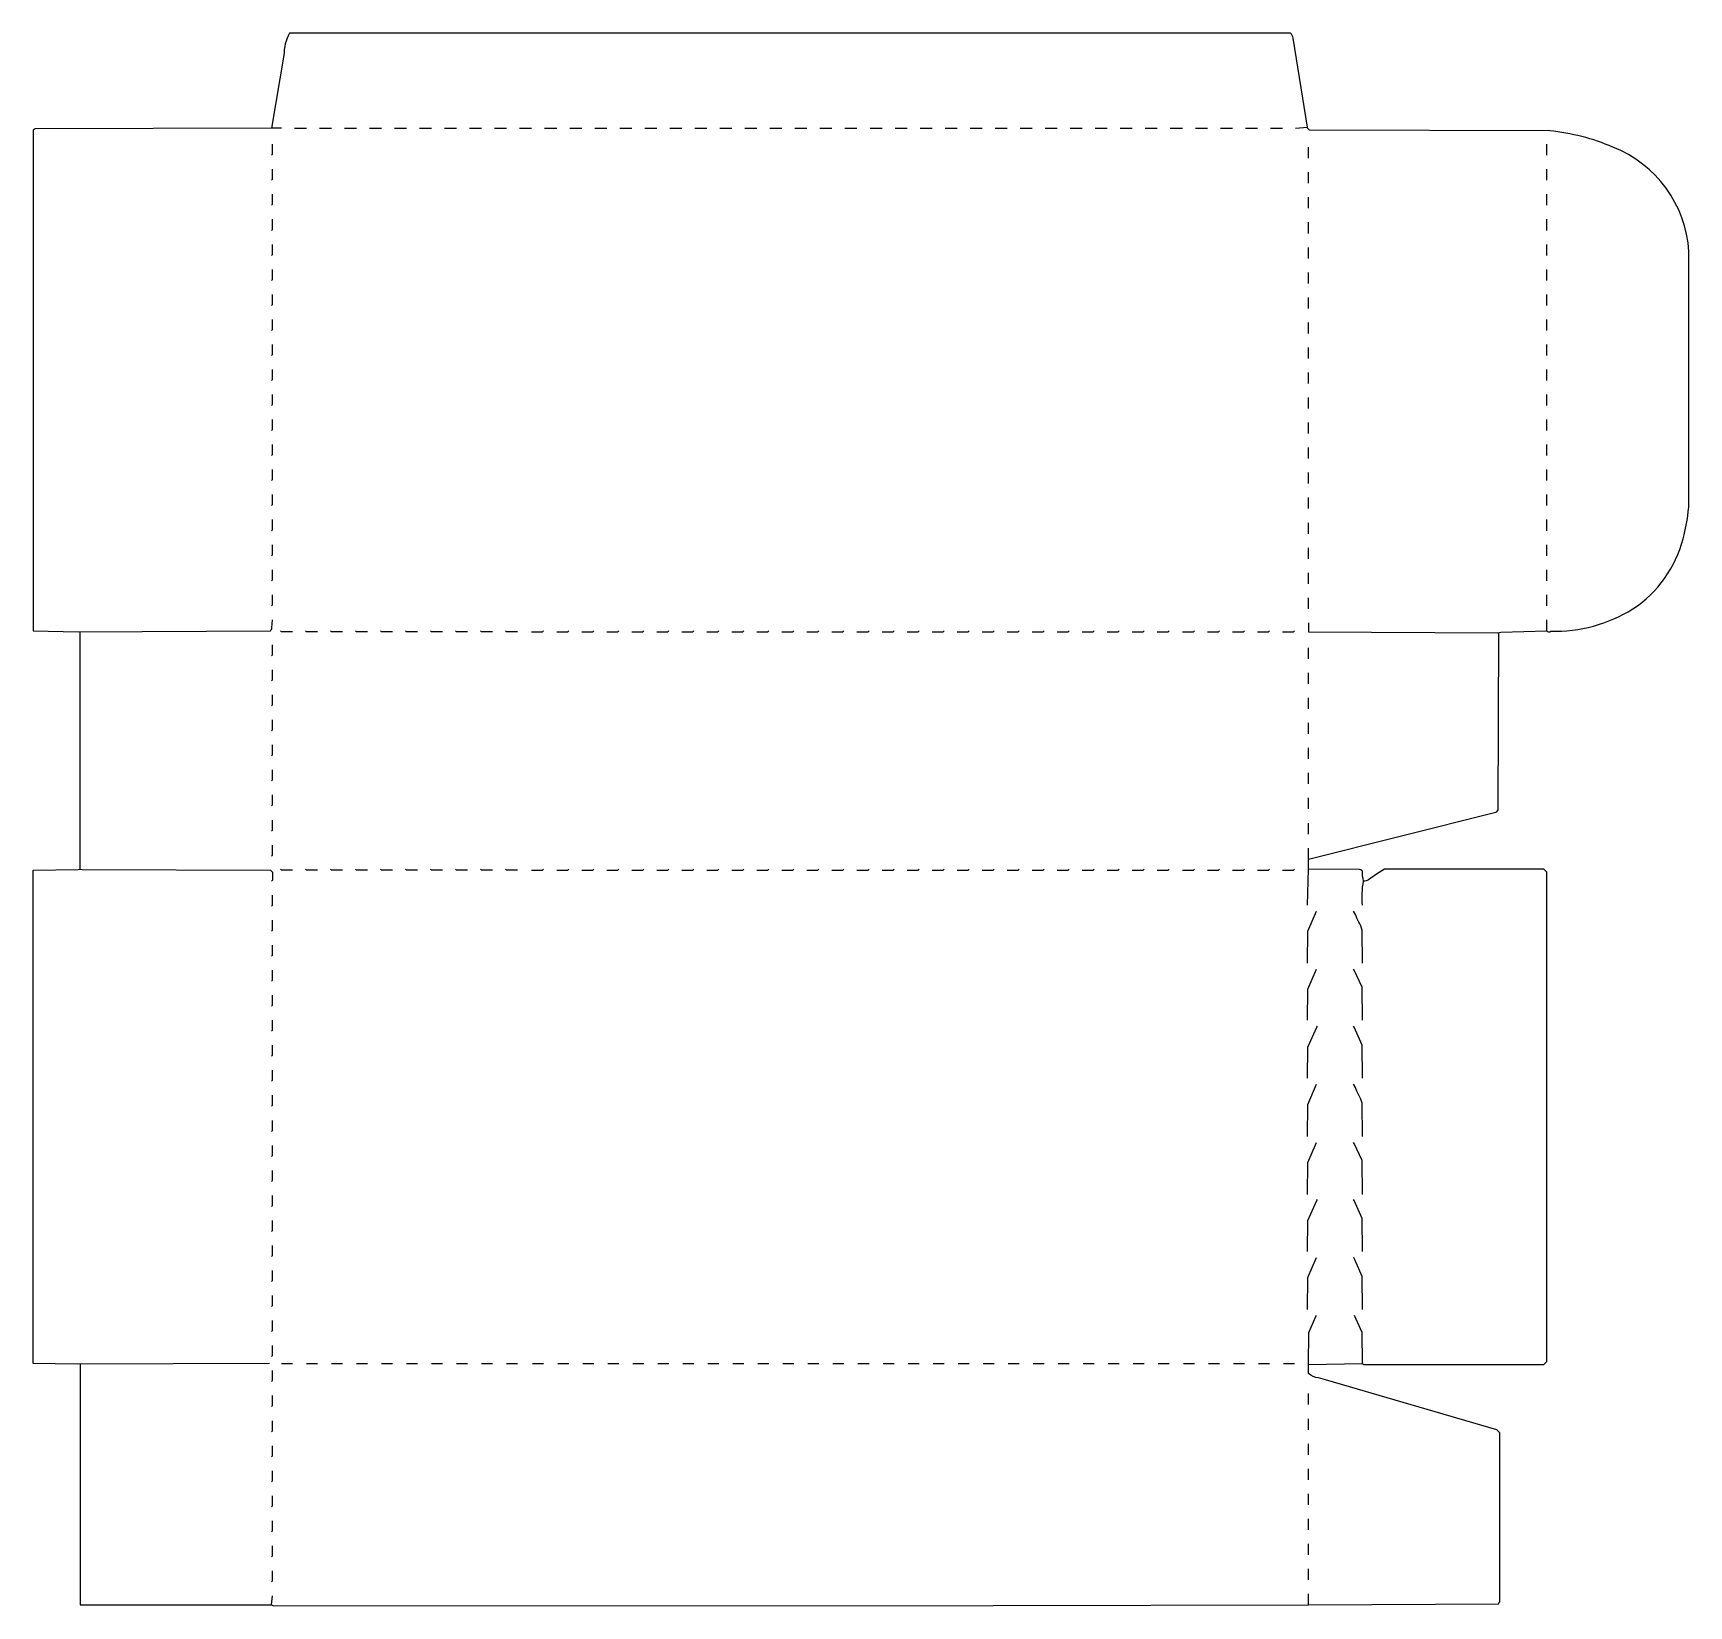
# Model space of a CAD drawing. Extents: x 85 to 1739, y 81 to 1652.
import ezdxf

# ---------------------------------------------------------------- set-up
doc = ezdxf.new("R2010")
doc.units = 0
doc.layers.get('0').update_dxf_attribs({"linetype": 'CONTINUOUS'})

msp = doc.modelspace()

# ---------------------------------------------------------------- linework, layer by layer
at = {"color": 250, "linetype": 'CONTINUOUS'}
for points in [[(1359, 1063), (1359, 1054), (1548, 1053), (1551.010859, 1053.511352), (1597, 1055, 0.483154), (1601.026154, 1054.529231, 0.143822), (1683.1, 1076.8, 0.183618), (1733.3, 1146.9), (1734.352941, 1150.911765), (1737.54918, 1167.040984), (1738.45082, 1176.959016), (1739, 1178), (1739, 1434, 0.290402), (1663.1, 1538.2, 0.073097), (1599.997934, 1554.502083), (1360, 1555), (1358, 1557), (1358, 1558), (1343.594595, 1646.932432, 0.175375), (1341, 1652), (341, 1652, 0.126601), (335.594595, 1630.067568), (323, 1557)], [(333, 1557), (323, 1557), (87.002101, 1556.502119), (85, 1555), (85, 1055), (130, 1054), (322, 1055, 0.197853), (323.560976, 1058.04878), (324, 1066)], [(1359, 827), (1544.911765, 873.352941, 0.235447), (1548.502825, 876.002793), (1549, 1053)], [(1413, 781, -0.070098), (1414, 805, -0.075231), (1413, 815, 0.213703), (1409.990573, 816.509797), (1359, 817)], [(1359, 322), (1413, 323), (1414, 322), (1594, 322), (1597, 325), (1597, 814), (1594, 817), (1435, 817), (1427.1, 811.8), (1418.9, 806.2, -0.138157), (1414, 805)], [(1413, 723), (1412.515125, 755.985739, 0.072514), (1409.2, 764.1), (1407.3, 768.1, 0.080162), (1404, 775)], [(1413, 550), (1412.515125, 582.985739, 0.072514), (1409.2, 591.1), (1407.3, 595.1, 0.080162), (1404, 602)], [(1413, 377), (1412.515125, 409.985739), (1405.7, 425.9, 0.089945), (1404, 429)], [(132, 322), (132, 82), (323, 82), (325, 81), (1044.001577, 81.501587), (1359, 82), (1548.989475, 82.999889), (1549.3, 83.9), (1550, 85), (1550, 254), (1547, 257), (1375.911765, 306.647059), (1368.911765, 308.647059, -0.14441), (1359, 313), (1359, 322), (1359.484404, 353.985321), (1366.2, 369.9), (1367, 371)]]:
    msp.add_lwpolyline(points, format="xyb", dxfattribs=at)
at = {"color": 251, "linetype": 'CONTINUOUS'}
for points in [[(346, 1557), (358, 1557)], [(371, 1557), (383, 1557)], [(396, 1557), (408, 1557)], [(421, 1557), (433, 1557)], [(446, 1557), (458, 1557)], [(471, 1557), (483, 1557)], [(496, 1557), (508, 1557)], [(521, 1557), (533, 1557)], [(546, 1557), (558, 1557)], [(571, 1557), (583, 1557)], [(596, 1557), (608, 1557)], [(621, 1557), (633, 1557)], [(646, 1557), (658, 1557)], [(671, 1557), (683, 1557)], [(696, 1557), (708, 1557)], [(721, 1557), (733, 1557)], [(746, 1557), (758, 1557)], [(771, 1557), (783, 1557)], [(796, 1557), (808, 1557)], [(821, 1557), (833, 1557)], [(846, 1557), (858, 1557)], [(871, 1557), (883, 1557)], [(896, 1557), (908, 1557)], [(921, 1557), (933, 1557)], [(946, 1557), (958, 1557)], [(971, 1557), (983, 1557)], [(996, 1557), (1008, 1557)], [(1021, 1557), (1033, 1557)], [(1046, 1557), (1058, 1557)], [(1071, 1557), (1083, 1557)], [(1096, 1557), (1108, 1557)], [(1121, 1557), (1133, 1557)], [(1146, 1557), (1158, 1557)], [(1171, 1557), (1183, 1557)], [(1196, 1557), (1208, 1557)], [(1221, 1557), (1233, 1557)], [(1246, 1557), (1258, 1557)], [(1271, 1557), (1283, 1557)], [(1296, 1557), (1308, 1557)], [(1321, 1557), (1333, 1557)], [(1346, 1557), (1358, 1558)], [(1359, 1527), (1359, 1538)], [(1359, 1502), (1359, 1513)], [(1359, 1477), (1359, 1488)], [(1359, 1452), (1359, 1463)], [(1359, 1427), (1359, 1438)], [(1359, 1402), (1359, 1413)], [(1359, 1377), (1359, 1388)], [(1359, 1352), (1359, 1363)], [(1359, 1327), (1359, 1338)], [(1359, 1302), (1359, 1313)], [(1359, 1277), (1359, 1288)], [(1359, 1252), (1359, 1263)], [(1359, 1227), (1359, 1238)], [(1359, 1202), (1359, 1213)], [(1359, 1177), (1359, 1188)], [(1359, 1152), (1359, 1163)], [(1359, 1127), (1359, 1138)], [(1359, 1102), (1359, 1113)], [(1359, 1077), (1359, 1088)], [(1359, 1027), (1359, 1038)], [(1359, 1002), (1359, 1013)], [(1359, 977), (1359, 988)], [(1359, 952), (1359, 963)], [(1359, 927), (1359, 938)], [(1359, 902), (1359, 913)], [(1359, 877), (1359, 888)], [(1359, 852), (1359, 863)], [(1359, 282), (1359, 293)], [(1359, 257), (1359, 268)], [(1359, 232), (1359, 243)], [(1359, 207), (1359, 218)], [(1359, 182), (1359, 193)], [(1359, 157), (1359, 168)], [(1359, 132), (1359, 143)], [(1359, 107), (1359, 118)], [(323, 82), (324, 91)], [(1359, 82), (1359, 93)]]:
    msp.add_lwpolyline(points, dxfattribs=at)
at = {"color": 252, "linetype": 'CONTINUOUS'}
for points in [[(323, 1530), (324, 1531), (324, 1541)], [(323, 1505), (324, 1506), (324, 1516)], [(323, 1480), (324, 1481), (324, 1491)], [(323, 1455), (324, 1456), (324, 1466)], [(323, 1430), (324, 1431), (324, 1441)], [(323, 1405), (324, 1406), (324, 1416)], [(323, 1380), (324, 1381), (324, 1391)], [(323, 1355), (324, 1356), (324, 1366)], [(323, 1330), (324, 1331), (324, 1341)], [(323, 1305), (324, 1306), (324, 1316)], [(323, 1280), (324, 1281), (324, 1291)], [(323, 1255), (324, 1256), (324, 1266)], [(323, 1230), (324, 1231), (324, 1241)], [(323, 1205), (324, 1206), (324, 1216)], [(323, 1180), (324, 1181), (324, 1191)], [(323, 1155), (324, 1156), (324, 1166)], [(323, 1130), (324, 1131), (324, 1141)], [(323, 1105), (324, 1106), (324, 1116)], [(323, 1080), (324, 1081), (324, 1091)], [(344, 1054), (333, 1054), (332, 1055)], [(369, 1054), (358, 1054), (357, 1055)], [(394, 1054), (383, 1054), (382, 1055)], [(419, 1054), (408, 1054), (407, 1055)], [(444, 1054), (433, 1054), (432, 1055)], [(469, 1054), (458, 1054), (457, 1055)], [(494, 1054), (483, 1054), (482, 1055)], [(519, 1054), (508, 1054), (507, 1055)], [(544, 1054), (533, 1054), (532, 1055)], [(569, 1054), (558, 1054), (557, 1055)], [(583, 1054), (594, 1054), (595, 1055)], [(608, 1054), (619, 1054), (620, 1055)], [(633, 1054), (644, 1054), (645, 1055)], [(658, 1054), (669, 1054), (670, 1055)], [(683, 1054), (694, 1054), (695, 1055)], [(708, 1054), (719, 1054), (720, 1055)], [(733, 1054), (744, 1054), (745, 1055)], [(758, 1054), (769, 1054), (770, 1055)], [(783, 1054), (794, 1054), (795, 1055)], [(808, 1054), (819, 1054), (820, 1055)], [(833, 1054), (844, 1054), (845, 1055)], [(858, 1054), (869, 1054), (870, 1055)], [(883, 1054), (894, 1054), (895, 1055)], [(908, 1054), (919, 1054), (920, 1055)], [(933, 1054), (944, 1054), (945, 1055)], [(958, 1054), (969, 1054), (970, 1055)], [(983, 1054), (994, 1054), (995, 1055)], [(1008, 1054), (1019, 1054), (1020, 1055)], [(1033, 1054), (1044, 1054), (1045, 1055)], [(1058, 1054), (1069, 1054), (1070, 1055)], [(1083, 1054), (1094, 1054), (1095, 1055)], [(1108, 1054), (1119, 1054), (1120, 1055)], [(1133, 1054), (1144, 1054), (1145, 1055)], [(1158, 1054), (1169, 1054), (1170, 1055)], [(1183, 1054), (1194, 1054), (1195, 1055)], [(1208, 1054), (1219, 1054), (1220, 1055)], [(1233, 1054), (1244, 1054), (1245, 1055)], [(1258, 1054), (1269, 1054), (1270, 1055)], [(1283, 1054), (1294, 1054), (1295, 1055)], [(1308, 1054), (1319, 1054), (1320, 1055)], [(1333, 1054), (1344, 1054), (1345, 1055)], [(323, 1030), (324, 1031), (324, 1041)], [(323, 1005), (324, 1006), (324, 1016)], [(323, 980), (324, 981), (324, 991)], [(323, 955), (324, 956), (324, 966)], [(323, 930), (324, 931), (324, 941)], [(323, 905), (324, 906), (324, 916)], [(323, 880), (324, 881), (324, 891)], [(323, 855), (324, 856), (324, 866)], [(323, 830), (324, 831), (324, 841)], [(344, 816), (333, 816), (332, 817)], [(369, 816), (358, 816), (357, 817)], [(394, 816), (383, 816), (382, 817)], [(419, 816), (408, 816), (407, 817)], [(444, 816), (433, 816), (432, 817)], [(469, 816), (458, 816), (457, 817)], [(494, 816), (483, 816), (482, 817)], [(519, 816), (508, 816), (507, 817)], [(544, 816), (533, 816), (532, 817)], [(569, 816), (558, 816), (557, 817)], [(583, 816), (594, 816), (595, 817)], [(608, 816), (619, 816), (620, 817)], [(633, 816), (644, 816), (645, 817)], [(658, 816), (669, 816), (670, 817)], [(683, 816), (694, 816), (695, 817)], [(708, 816), (719, 816), (720, 817)], [(733, 816), (744, 816), (745, 817)], [(758, 816), (769, 816), (770, 817)], [(783, 816), (794, 816), (795, 817)], [(808, 816), (819, 816), (820, 817)], [(833, 816), (844, 816), (845, 817)], [(858, 816), (869, 816), (870, 817)], [(883, 816), (894, 816), (895, 817)], [(908, 816), (919, 816), (920, 817)], [(933, 816), (944, 816), (945, 817)], [(958, 816), (969, 816), (970, 817)], [(983, 816), (994, 816), (995, 817)], [(1008, 816), (1019, 816), (1020, 817)], [(1033, 816), (1044, 816), (1045, 817)], [(1058, 816), (1069, 816), (1070, 817)], [(1083, 816), (1094, 816), (1095, 817)], [(1108, 816), (1119, 816), (1120, 817)], [(1133, 816), (1144, 816), (1145, 817)], [(1158, 816), (1169, 816), (1170, 817)], [(1183, 816), (1194, 816), (1195, 817)], [(1208, 816), (1219, 816), (1220, 817)], [(1233, 816), (1244, 816), (1245, 817)], [(1258, 816), (1269, 816), (1270, 817)], [(1283, 816), (1294, 816), (1295, 817)], [(1308, 816), (1319, 816), (1320, 817)], [(1333, 816), (1344, 816), (1345, 817)], [(323, 780), (324, 781), (324, 791)], [(323, 755), (324, 756), (324, 766)], [(323, 730), (324, 731), (324, 741)], [(323, 705), (324, 706), (324, 716)], [(323, 680), (324, 681), (324, 691)], [(323, 655), (324, 656), (324, 666)], [(323, 630), (324, 631), (324, 641)], [(323, 605), (324, 606), (324, 616)], [(323, 580), (324, 581), (324, 591)], [(323, 555), (324, 556), (324, 566)], [(323, 530), (324, 531), (324, 541)], [(323, 505), (324, 506), (324, 516)], [(323, 480), (324, 481), (324, 491)], [(323, 455), (324, 456), (324, 466)], [(323, 430), (324, 431), (324, 441)], [(323, 405), (324, 406), (324, 416)], [(323, 380), (324, 381), (324, 391)], [(323, 355), (324, 356), (324, 366)], [(323, 330), (324, 331), (324, 341)], [(323, 305), (324, 306), (324, 316)], [(323, 280), (324, 281), (324, 291)], [(323, 255), (324, 256), (324, 266)], [(323, 230), (324, 231), (324, 241)], [(323, 205), (324, 206), (324, 216)], [(323, 180), (324, 181), (324, 191)], [(323, 155), (324, 156), (324, 166)], [(323, 130), (324, 131), (324, 141)], [(323, 105), (324, 106), (324, 116)]]:
    msp.add_lwpolyline(points, dxfattribs=at)
at = {"color": 250, "linetype": 'CONTINUOUS'}
for points in [[(1597, 1530), (1597, 1541)], [(1597, 1505), (1597, 1516)], [(1597, 1480), (1597, 1491)], [(1597, 1455), (1597, 1466)], [(1597, 1430), (1597, 1441)], [(1597, 1405), (1597, 1416)], [(1597, 1380), (1597, 1391)], [(1597, 1355), (1597, 1366)], [(1597, 1330), (1597, 1341)], [(1597, 1305), (1597, 1316)], [(1597, 1280), (1597, 1291)], [(1597, 1255), (1597, 1266)], [(1597, 1230), (1597, 1241)], [(1597, 1205), (1597, 1216)], [(1597, 1180), (1597, 1191)], [(1597, 1155), (1597, 1166)], [(1597, 1130), (1597, 1141)], [(1597, 1105), (1597, 1116)], [(1597, 1080), (1597, 1091)], [(1597, 1055), (1597, 1066)], [(132, 817), (132, 1054)], [(1358, 781), (1359, 817), (1359, 827), (1359, 838)], [(321, 323), (128.989141, 322.511352), (85, 323), (85, 816), (130.1, 816.7), (132, 817), (134.002631, 816.497341), (322, 816), (324, 814), (324, 806), (323, 805)], [(1358, 723), (1358.484404, 754.985321), (1367, 775)], [(1358, 666), (1358.483902, 696.984878), (1367, 717)], [(1413, 666), (1412.515125, 698.985739), (1404.8, 715.9), (1404, 717)], [(1358, 608), (1358.483902, 638.984878), (1367.2, 658.9), (1368, 660)], [(1413, 608), (1412.515125, 640.985739), (1404.7, 658.9), (1404, 660)], [(1358, 550), (1358.484404, 581.985321), (1367, 602)], [(1358, 492), (1358.484404, 523.985321), (1367, 544)], [(1413, 492), (1412.514682, 525.986134), (1404.8, 542.9), (1404, 544)], [(1358, 435), (1358.483902, 465.984878), (1367.2, 485.9), (1368, 487)], [(1413, 435), (1412.515125, 467.985739), (1404.7, 485.9), (1404, 487)], [(1358, 377), (1358.484404, 408.985321), (1367, 429)], [(1413, 323), (1412.516098, 353.984878), (1405, 371)], [(333, 323), (344, 323)], [(358, 323), (369, 323)], [(383, 323), (394, 323)], [(408, 323), (419, 323)], [(433, 323), (444, 323)], [(458, 323), (469, 323)], [(483, 323), (494, 323)], [(508, 323), (519, 323)], [(533, 323), (544, 323)], [(558, 323), (569, 323)], [(584, 323), (595, 323)], [(609, 323), (620, 323)], [(634, 323), (645, 323)], [(659, 323), (670, 323)], [(684, 323), (695, 323)], [(709, 323), (720, 323)], [(734, 323), (745, 323)], [(759, 323), (770, 323)], [(784, 323), (795, 323)], [(809, 323), (820, 323)], [(834, 323), (845, 323)], [(859, 323), (870, 323)], [(884, 323), (895, 323)], [(909, 323), (920, 323)], [(934, 323), (945, 323)], [(959, 323), (970, 323)], [(984, 323), (995, 323)], [(1009, 323), (1020, 323)], [(1034, 323), (1045, 323)], [(1059, 323), (1070, 323)], [(1084, 323), (1095, 323)], [(1109, 323), (1120, 323)], [(1134, 323), (1145, 323)], [(1159, 323), (1170, 323)], [(1184, 323), (1195, 323)], [(1209, 323), (1220, 323)], [(1234, 323), (1245, 323)], [(1259, 323), (1270, 323)], [(1284, 323), (1295, 323)], [(1309, 323), (1320, 323)], [(1334, 323), (1345, 323)]]:
    msp.add_lwpolyline(points, dxfattribs=at)

doc.saveas('drawing.dxf')
